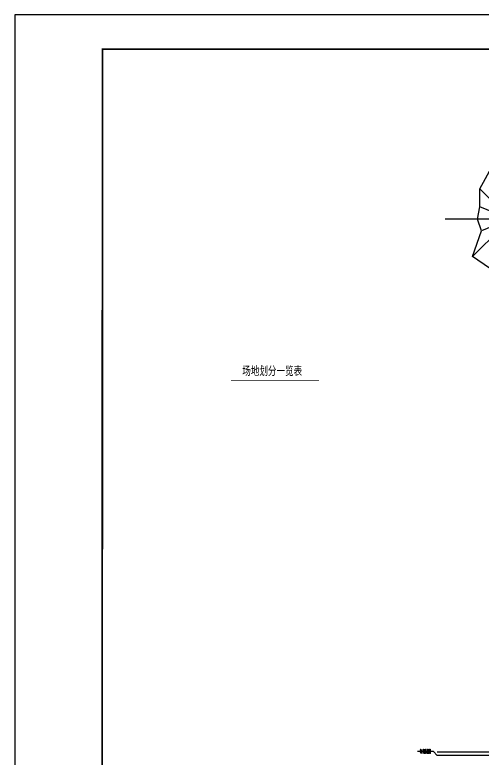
# Model space of a CAD drawing. Extents: x 532522 to 2902776, y -101917278 to 111238625.
# Drawn here: x 2900825 to 2901266, y 2549018 to 2549721 of the extents above; entities that cross this region are included whole.
import ezdxf
from ezdxf.enums import TextEntityAlignment as Align

# ---------------------------------------------------------------- set-up
doc = ezdxf.new("R2010")
doc.units = 0
doc.header["$LTSCALE"] = 1000
doc.header["$MEASUREMENT"] = 0
doc.linetypes.add('DASHDOT', pattern=[1, 0.5, -0.25, 0, -0.25])
doc.layers.get('0').update_dxf_attribs({"linetype": 'CONTINUOUS'})
for name, color, linetype in [('1', 7, 'CONTINUOUS'), ('24', 7, 'CONTINUOUS'), ('NEW字', 2, 'CONTINUOUS'), ('PUB_DIM', 3, 'CONTINUOUS'), ('广东火电图框', 7, 'CONTINUOUS'), ('道路', 5, 'CONTINUOUS')]:
    doc.layers.add(name, color=color, linetype=linetype)
doc.styles.add('_COMPLEX', font='COMPLEX.shx', dxfattribs={"width": 0.6})
doc.styles.add('_DIMFONT', font='geditxt.shx', dxfattribs={"width": 0.8, "height": 3.5, "bigfont": 'dxt.shx'})
doc.styles.add('_GEDITXT', font='', dxfattribs={"width": 0.6})
doc.styles.add('HZ1', font='', dxfattribs={"width": 0.72})
doc.styles.get('_GEDITXT').set_extended_font_data('SimSun')
doc.styles.get('HZ1').set_extended_font_data('SimSun')

# ---------------------------------------------------------------- blocks, each defined once
blk = doc.blocks.new('A$C7DAA3783')
at = {"layer": '1', "color": 1, "linetype": 'Continuous'}
for radius in [9.9, 0.00000000616]:
    blk.add_circle((61.07, 55.25), radius, dxfattribs=at)
at = {"layer": 'NEW字', "color": 1}
for p, q in [((61.07, 154.44), (61.07, 65.15)), ((32.56, 83.76), (61.07, 135.89)), ((61.07, 135.89), (75.89, 91.01)), ((57.28, 64.4), (42.07, 101.14)), ((75.89, 91.01), (64.86, 64.4)), ((75.89, 91.01), (88.44, 82.62)), ((32.76, 66.98), (32.56, 83.76)), ((54.07, 62.25), (32.56, 83.76)), ((88.44, 82.62), (68.07, 62.25)), ((88.44, 82.62), (96.83, 70.06)), ((30.43, 55.25), (32.76, 66.98)), ((51.93, 59.04), (32.76, 66.98)), ((96.83, 70.06), (70.22, 59.04)), ((96.83, 70.06), (109.46, 55.25)), ((51.17, 55.25), (0, 55.25)), ((34.25, 44.14), (30.43, 55.25)), ((51.93, 51.46), (34.25, 44.14)), ((96.83, 40.44), (70.22, 51.46)), ((137.53, 55.25), (70.97, 55.25)), ((109.46, 55.25), (96.83, 40.44)), ((54.07, 48.25), (25.72, 19.9)), ((25.72, 19.9), (34.25, 44.14)), ((57.28, 46.11), (41.94, 9.06)), ((61.07, 45.35), (61.07, 0)), ((72.18, 28.43), (64.86, 46.11)), ((81.6, 34.72), (68.07, 48.25)), ((96.83, 40.44), (81.6, 34.72)), ((72.18, 28.43), (61.07, 16.54)), ((81.6, 34.72), (72.18, 28.43)), ((41.94, 9.06), (25.72, 19.9)), ((61.07, 16.54), (41.94, 9.06))]:
    blk.add_line(p, q, dxfattribs=at)
at = {"layer": 'NEW字', "color": 1, "width": 0.6}
for s, height, style, p in [('N', 9.68, '_COMPLEX', (59.04, 155.22)), ('C=46%', 8.064, '_GEDITXT', (52.2, 50.32)), ('E', 9.68, '_COMPLEX', (143.6, 50.41))]:
    blk.add_text(s, height=height, rotation=0.00003, dxfattribs=dict(at, style=style)).set_placement(p)
blk = doc.blocks.new('_DIMZB1')
blk.add_line((0, 0), (3000, 0))
at = {"style": '_DIMFONT', "width": 0.8}
for tag, p in [('X=', (1500, 250)), ('Y=', (1500, -250))]:
    blk.add_attdef(tag, text='', height=300, dxfattribs=at).set_placement(p, align=Align.MIDDLE)

msp = doc.modelspace()

# ---------------------------------------------------------------- linework, layer by layer
at = {"layer": '24', "color": 7, "const_width": 0.518}
msp.add_lwpolyline([(2901028.57, 2549375.46), (2901111.46, 2549375.46)], dxfattribs=at)
at = {"layer": 'PUB_DIM', "linetype": 'Continuous'}
for p, q in [((2901222.95, 2549021.83), (2901219.2, 2549025.58)), ((2901223.45, 2549021.83), (2901222.45, 2549021.83)), ((2901222.95, 2549022.33), (2901222.95, 2549021.33))]:
    msp.add_line(p, q, dxfattribs=at)
at = {"layer": '广东火电图框', "color": 7}
msp.add_lwpolyline([(2900824.72, 2548341.66), (2902776.45, 2548341.66), (2902776.45, 2549720.79), (2900824.72, 2549720.79)], close=True, dxfattribs=at)
at = {"layer": '广东火电图框', "color": 7, "const_width": 1.64}
msp.add_lwpolyline([(2900906.85, 2548374.48), (2902743.2, 2548373.93), (2902743.59, 2549687.95), (2900907.25, 2549688.5)], close=True, dxfattribs=at)
at = {"layer": '道路', "color": 4}
msp.add_line((2901222.95, 2549025.34), (2901341.47, 2549025.33), dxfattribs=at)
at = {"layer": '道路', "color": 4, "linetype": 'DASHDOT', "ltscale": 5}
msp.add_line((2901427.38, 2549021.83), (2901222.95, 2549021.83), dxfattribs=at)

# ---------------------------------------------------------------- block references
at = {"layer": '1', "color": 1, "linetype": 'Continuous'}
msp.add_blockref('A$C7DAA3783', (2901230.33, 2549472.76), dxfattribs=at)
at = {"layer": 'PUB_DIM', "linetype": 'Continuous'}
ref = msp.add_blockref('_DIMZB1', (2901219.2, 2549025.58), dxfattribs=dict(at, xscale=0.005, yscale=0.005, zscale=0.005, rotation=180))
ref.add_attrib('X=', 'Y=162.080', dxfattribs={"layer": '0', "height": 1.5, "style": '_DIMFONT', "width": 0.8}).set_placement((2901211.7, 2549024.33), align=Align.MIDDLE)
ref.add_attrib('Y=', 'X=242.500', dxfattribs={"layer": '0', "height": 1.5, "style": '_DIMFONT', "width": 0.8}).set_placement((2901211.7, 2549026.83), align=Align.MIDDLE)

# ---------------------------------------------------------------- texts
at = {"layer": '24', "color": 7, "style": 'HZ1', "width": 0.72}
msp.add_text('场地划分一览表', height=8, dxfattribs=at).set_placement((2901039.05, 2549380.78))

doc.saveas('drawing.dxf')
